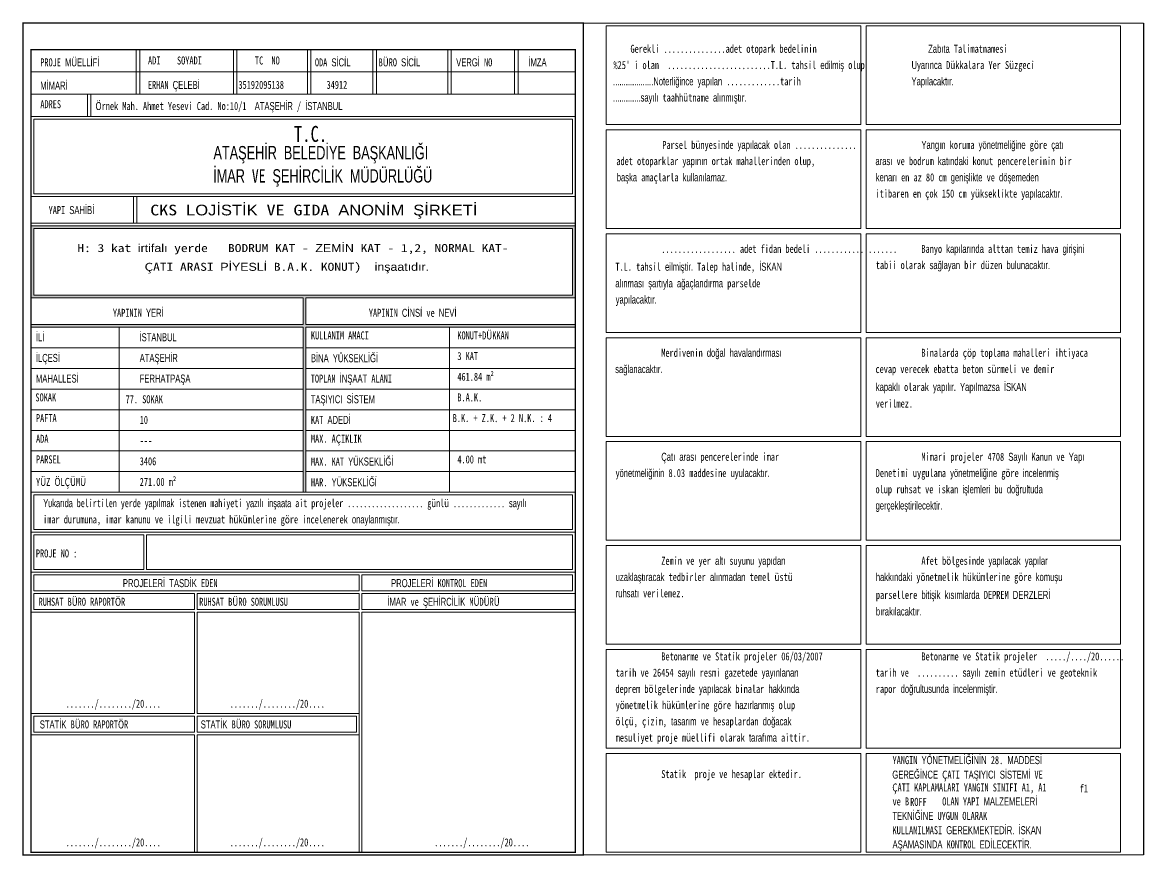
# Model space of a CAD drawing. Header units: millimetres. Extents: x 7519 to 33116, y -1769 to 3101.
# Drawn here: x 7519 to 9620, y 561 to 2124 of the extents above; entities that cross this region are included whole.
import ezdxf

# ---------------------------------------------------------------- set-up
doc = ezdxf.new("R2010")
doc.units = ezdxf.units.MM
doc.layers.add('1', color=7, linetype='Continuous', true_color=0x4137a0)
doc.layers.add('YAZI', color=4, linetype='Continuous', lineweight=5)
doc.styles.add('ÖLÇÜLENDİRME', font='BatangChe.ttf', dxfattribs={"width": 0.8, "height": 12})

msp = doc.modelspace()

# ---------------------------------------------------------------- hatches: boundary and pattern name
at = {"layer": 'YAZI'}
h = msp.add_hatch(color=256, dxfattribs=at)
h.paths.add_polyline_path([(7535.226, 1742.318), (7535.226, 1607.318), (8045.226, 1607.318), (8045.226, 1557.318), (7535.226, 1557.318), (7535.226, 1552.318), (8045.226, 1552.318), (8045.226, 1242.318), (8050.226, 1242.318), (8050.226, 1552.318), (8555.226, 1552.318), (8555.226, 1557.318), (8050.226, 1557.318), (8050.226, 1607.318), (8555.226, 1607.318), (8555.226, 1742.318)])
h.paths.add_polyline_path([(8550.226, 1737.318), (8550.226, 1612.318), (7540.226, 1612.318), (7540.226, 1737.318)], flags=16)
h.paths.add_polyline_path([(7793.729, 1647.185), (8275.346, 1647.185), (8275.346, 1682.014), (7793.729, 1682.014)], flags=8)
h.paths.add_polyline_path([(7667.91, 1682.305), (8404.797, 1682.305), (8404.797, 1717.199), (7667.91, 1717.199)], flags=8)

# ---------------------------------------------------------------- linework, layer by layer
at = {"layer": '1'}
msp.add_line((9620.226, 2122.318), (9620.226, 562.318), dxfattribs=at)
at = {"layer": 'YAZI'}
for p, q in [((7520.226, 2122.318), (8570.226, 2122.318)), ((7520.226, 2122.318), (7520.226, 562.318)), ((7520.226, 2122.318), (7520.226, 562.318)), ((8570.226, 2122.318), (8570.226, 562.318)), ((8570.226, 2122.318), (8570.226, 562.318)), ((8570.226, 2122.318), (8570.226, 562.318)), ((8570.226, 2122.318), (9620.226, 2122.318)), ((8570.226, 2122.318), (8570.226, 562.318)), ((9090.226, 2117.318), (8612.726, 2117.318)), ((8612.726, 2117.318), (8612.726, 1932.318)), ((9090.226, 1932.318), (9090.226, 2117.318)), ((9100.226, 2117.318), (9576.976, 2117.318)), ((9100.226, 1932.318), (9100.226, 2117.318)), ((9576.976, 2117.318), (9576.976, 1932.318)), ((7535.226, 2072.318), (7535.226, 567.318)), ((7535.226, 2072.318), (8555.226, 2072.318)), ((7732.296, 2072.318), (7732.296, 1988.984)), ((7738.737, 2072.318), (7738.737, 1988.984)), ((7914.447, 2072.318), (7914.447, 1988.984)), ((7920.888, 2072.318), (7920.888, 1988.984)), ((8053.319, 2072.318), (8053.319, 1988.984)), ((8059.76, 2072.318), (8059.76, 1988.984)), ((8175.895, 2072.318), (8175.895, 1988.984)), ((8182.336, 2072.318), (8182.336, 1988.984)), ((8316.264, 2072.318), (8316.264, 1988.984)), ((8322.705, 2072.318), (8322.705, 1988.984)), ((8441.409, 2072.318), (8441.409, 1988.984)), ((8447.85, 2072.318), (8447.85, 1988.984)), ((8555.226, 2072.318), (8555.226, 1022.318)), ((7535.226, 2030.651), (8555.226, 2030.651)), ((7535.226, 1988.984), (8555.226, 1988.984)), ((7640.866, 1988.984), (7640.866, 1947.318)), ((7647.307, 1988.984), (7647.307, 1947.318)), ((7535.226, 1947.318), (8555.226, 1947.318)), ((8550.226, 1942.318), (7540.226, 1942.318)), ((7540.226, 1942.318), (7540.226, 1802.318)), ((8550.226, 1802.318), (8550.226, 1942.318)), ((8612.726, 1932.318), (9090.226, 1932.318)), ((9090.226, 1922.318), (8612.726, 1922.318)), ((8612.726, 1922.318), (8612.726, 1737.318)), ((9090.226, 1737.318), (9090.226, 1922.318)), ((9576.976, 1932.318), (9100.226, 1932.318)), ((9100.226, 1922.318), (9576.976, 1922.318)), ((9100.226, 1737.318), (9100.226, 1922.318)), ((9576.976, 1922.318), (9576.976, 1737.318)), ((7535.226, 1797.318), (8555.226, 1797.318)), ((7540.226, 1802.318), (8550.226, 1802.318)), ((7727.089, 1797.318), (7727.089, 1747.318)), ((7733.53, 1797.318), (7733.53, 1747.318)), ((7535.226, 1747.318), (8555.226, 1747.318)), ((7535.226, 1742.318), (8555.226, 1742.318)), ((8550.226, 1737.318), (7540.226, 1737.318)), ((7540.226, 1737.318), (7540.226, 1612.318)), ((8550.226, 1612.318), (8550.226, 1737.318)), ((8612.726, 1737.318), (9090.226, 1737.318)), ((9090.226, 1727.318), (8612.726, 1727.318)), ((8612.726, 1727.318), (8612.726, 1542.318)), ((9090.226, 1542.318), (9090.226, 1727.318)), ((9576.976, 1737.318), (9100.226, 1737.318)), ((9100.226, 1727.318), (9576.976, 1727.318)), ((9100.226, 1542.318), (9100.226, 1727.318)), ((9576.976, 1727.318), (9576.976, 1542.318)), ((7535.226, 1607.318), (8045.226, 1607.318)), ((7540.226, 1612.318), (8550.226, 1612.318)), ((8045.226, 1607.318), (8045.226, 1557.318)), ((8050.226, 1607.318), (8555.226, 1607.318)), ((8050.226, 1607.318), (8050.226, 1557.318)), ((7535.226, 1557.318), (8045.226, 1557.318)), ((8050.226, 1557.318), (8555.226, 1557.318)), ((7535.226, 1552.318), (8045.226, 1552.318)), ((7700.139, 1552.318), (7700.139, 1242.318)), ((8045.226, 1552.318), (8045.226, 1242.318)), ((8050.226, 1552.318), (8555.226, 1552.318)), ((8050.226, 1552.318), (8050.226, 1242.318)), ((8319.691, 1552.318), (8319.691, 1242.318)), ((8612.726, 1542.318), (9090.226, 1542.318)), ((9576.976, 1542.318), (9100.226, 1542.318)), ((8045.226, 1513.568), (7535.226, 1513.568)), ((8050.226, 1513.568), (8555.226, 1513.568)), ((9090.226, 1532.318), (8612.726, 1532.318)), ((8612.726, 1532.318), (8612.726, 1347.318)), ((9090.226, 1347.318), (9090.226, 1532.318)), ((9100.226, 1532.318), (9576.976, 1532.318)), ((9100.226, 1347.318), (9100.226, 1532.318)), ((9576.976, 1532.318), (9576.976, 1347.318)), ((8045.226, 1474.818), (7535.226, 1474.818)), ((8050.226, 1474.818), (8555.226, 1474.818)), ((8045.226, 1436.068), (7535.226, 1436.068)), ((8050.226, 1436.068), (8555.226, 1436.068)), ((8045.226, 1397.318), (7535.226, 1397.318)), ((8050.226, 1397.318), (8555.226, 1397.318)), ((8045.226, 1358.568), (7535.226, 1358.568)), ((8050.226, 1358.568), (8555.226, 1358.568)), ((8612.726, 1347.318), (9090.226, 1347.318)), ((9576.976, 1347.318), (9100.226, 1347.318)), ((9090.226, 1337.318), (8612.726, 1337.318)), ((8612.726, 1337.318), (8612.726, 1152.318)), ((9090.226, 1152.318), (9090.226, 1337.318)), ((9100.226, 1337.318), (9576.976, 1337.318)), ((9100.226, 1152.318), (9100.226, 1337.318)), ((9576.976, 1337.318), (9576.976, 1152.318)), ((8045.226, 1319.818), (7535.226, 1319.818)), ((8050.226, 1319.818), (8555.226, 1319.818)), ((8045.226, 1281.068), (7535.226, 1281.068)), ((8050.226, 1281.068), (8555.226, 1281.068)), ((7535.226, 1242.318), (8555.226, 1242.318)), ((8550.226, 1237.318), (7540.226, 1237.318)), ((7540.226, 1237.318), (7540.226, 1172.318)), ((8550.226, 1172.318), (8550.226, 1237.318)), ((7535.226, 1167.318), (8555.226, 1167.318)), ((7540.226, 1172.318), (8550.226, 1172.318)), ((7746.692, 1162.318), (7540.226, 1162.318)), ((7540.226, 1162.318), (7540.226, 1097.318)), ((7746.692, 1162.318), (7746.692, 1097.318)), ((7751.692, 1162.318), (7751.692, 1097.318)), ((8550.226, 1162.318), (7751.692, 1162.318)), ((8550.226, 1097.318), (8550.226, 1162.318)), ((8612.726, 1152.318), (9090.226, 1152.318)), ((9090.226, 1142.318), (8612.726, 1142.318)), ((8612.726, 1142.318), (8612.726, 957.318)), ((9090.226, 957.318), (9090.226, 1142.318)), ((9576.976, 1152.318), (9100.226, 1152.318)), ((9100.226, 1142.318), (9576.976, 1142.318)), ((9100.226, 957.318), (9100.226, 1142.318)), ((9576.976, 1142.318), (9576.976, 957.318)), ((7540.226, 1097.318), (7746.692, 1097.318)), ((7751.692, 1097.318), (8550.226, 1097.318)), ((7535.226, 1092.318), (8555.226, 1092.318)), ((8555.226, 1092.318), (7535.226, 1092.318)), ((7535.226, 1092.318), (7535.226, 1052.318)), ((8150.226, 1087.318), (7540.226, 1087.318)), ((7540.226, 1087.318), (7540.226, 1057.318)), ((8150.226, 1087.318), (8150.226, 1057.318)), ((8155.226, 1087.318), (8155.226, 1057.318)), ((8550.226, 1087.318), (8155.226, 1087.318)), ((8550.226, 1057.318), (8550.226, 1087.318)), ((8555.226, 1052.318), (8555.226, 1092.318)), ((7535.226, 1057.318), (7535.226, 1017.318)), ((7540.226, 1057.318), (7841.426, 1057.318)), ((7841.426, 1057.318), (7540.226, 1057.318)), ((7540.226, 1057.318), (8150.226, 1057.318)), ((7540.226, 1052.318), (7841.426, 1052.318)), ((7841.426, 1052.318), (7540.226, 1052.318)), ((7540.226, 1052.318), (7540.226, 1022.318)), ((7540.226, 1052.318), (7841.426, 1052.318)), ((7841.426, 1052.318), (7841.426, 1022.318)), ((7846.426, 1057.318), (8150.226, 1057.318)), ((7846.426, 1052.318), (8150.226, 1052.318)), ((7846.426, 1052.318), (7846.426, 1022.318)), ((8150.226, 1052.318), (7846.426, 1052.318)), ((7846.426, 1052.318), (8150.226, 1052.318)), ((8150.226, 1052.318), (8150.226, 1022.318)), ((8150.226, 1022.318), (8150.226, 1052.318)), ((8155.226, 1057.318), (8550.226, 1057.318)), ((8155.226, 1052.318), (8555.226, 1052.318)), ((8155.226, 1052.318), (8155.226, 1022.318)), ((8459.026, 1052.318), (8155.226, 1052.318)), ((8155.226, 1052.318), (8555.226, 1052.318)), ((7535.226, 1017.318), (7841.426, 1017.318)), ((7535.226, 1017.318), (7841.426, 1017.318)), ((7540.226, 1022.318), (7841.426, 1022.318)), ((7841.426, 1017.318), (7841.426, 827.318)), ((7846.426, 1022.318), (8150.226, 1022.318)), ((7846.426, 1017.318), (7846.426, 827.318)), ((7846.426, 1017.318), (8150.226, 1017.318)), ((7846.426, 1017.318), (8150.226, 1017.318)), ((8150.226, 1017.318), (8150.226, 567.318)), ((8155.226, 1022.318), (8555.226, 1022.318)), ((8155.226, 1017.318), (8155.226, 567.318)), ((8155.226, 1017.318), (8555.226, 1017.318)), ((8155.226, 1017.318), (8555.226, 1017.318)), ((8555.226, 1017.318), (8555.226, 567.318)), ((8612.726, 957.318), (9090.226, 957.318)), ((9090.226, 947.318), (8612.726, 947.318)), ((8612.726, 947.318), (8612.726, 762.318)), ((9090.226, 762.318), (9090.226, 947.318)), ((9576.976, 957.318), (9100.226, 957.318)), ((9100.226, 947.318), (9576.976, 947.318)), ((9100.226, 762.318), (9100.226, 947.318)), ((9576.976, 947.318), (9576.976, 762.318)), ((7535.226, 827.318), (7841.426, 827.318)), ((7841.426, 827.318), (7535.226, 827.318)), ((7535.226, 827.318), (7535.226, 787.318)), ((7841.426, 822.318), (7540.226, 822.318)), ((7540.226, 822.318), (7540.226, 792.318)), ((7841.426, 822.318), (7841.426, 792.318)), ((7846.426, 827.318), (8150.226, 827.318)), ((7846.426, 822.318), (7846.426, 792.318)), ((8145.226, 822.318), (7846.426, 822.318)), ((8145.226, 792.318), (8145.226, 822.318)), ((8150.226, 787.318), (8150.226, 827.318)), ((7535.226, 787.318), (7841.426, 787.318)), ((7535.226, 787.318), (7841.426, 787.318)), ((7540.226, 792.318), (7841.426, 792.318)), ((7841.426, 787.318), (7841.426, 567.318)), ((7846.426, 792.318), (8145.226, 792.318)), ((7846.426, 787.318), (8150.226, 787.318)), ((7846.426, 787.318), (7846.426, 567.318)), ((7846.426, 787.318), (8150.226, 787.318)), ((8612.726, 762.318), (9090.226, 762.318)), ((9576.976, 762.318), (9100.226, 762.318)), ((9090.226, 752.318), (8612.726, 752.318)), ((8612.726, 752.318), (8612.726, 567.318)), ((9090.226, 567.318), (9090.226, 752.318)), ((9100.226, 752.318), (9576.976, 752.318)), ((9100.226, 567.318), (9100.226, 752.318)), ((9576.976, 752.318), (9576.976, 567.318)), ((8555.226, 562.318), (7520.226, 562.318)), ((7535.226, 567.318), (7841.426, 567.318)), ((7846.426, 567.318), (8150.226, 567.318)), ((8155.226, 567.318), (8555.226, 567.318)), ((9620.226, 562.318), (8570.226, 562.318)), ((8612.726, 567.318), (9090.226, 567.318)), ((9576.976, 567.318), (9100.226, 567.318))]:
    msp.add_line(p, q, dxfattribs=at)
at = {"layer": 'YAZI', "const_width": 2.5}
for points in [[(7520.226, 2122.318), (8570.226, 2122.318), (8570.226, 562.318), (7520.226, 562.318)], [(7535.226, 2072.318), (8555.226, 2072.318), (8555.226, 567.318), (7535.226, 567.318)]]:
    msp.add_lwpolyline(points, close=True, dxfattribs=at)

# ---------------------------------------------------------------- texts
at = {"layer": 'YAZI', "style": 'ÖLÇÜLENDİRME'}
for s, height, width, p in [('    Gerekli ...............adet otopark bedelinin', 15, 0.8, (8627.533, 2066.552)), ('    Zabıta Talimatnamesi', 15, 0.8, (9185.498, 2066.552)), ('PROJE MÜELLİFİ', 15, 0.8, (7552.371, 2041.166)), ('ADI    SOYADI', 15, 0.8, (7754.399, 2044.648)), ('TC  NO', 15, 0.8, (7954.731, 2044.648)), ('ODA SİCİL', 15, 0.8, (8067.103, 2041.166)), ('BÜRO SİCİL', 15, 0.8, (8186.502, 2041.166)), ('VERGİ NO', 15, 0.8, (8331.9, 2041.166)), ('İMZA', 15, 0.8, (8467.266, 2041.166)), ("%%%25' i olan  .........................T.L. tahsil edilmiş olup", 15, 0.8, (8626.754, 2036.098)), ('Uyarınca Dükkalara Yer Süzgeci', 15, 0.8, (9185.379, 2036.098)), ('ERHAN ÇELEBİ', 15, 0.8, (7754.117, 1998.81)), ('...................Noterliğince yapılan .............tarih', 15, 0.8, (8625.965, 2005.643)), ('Yapılacaktır.', 15, 0.8, (9185.292, 2005.643)), ('MİMARİ', 15, 0.8, (7552.371, 1997.526)), ('35192095138', 15, 0.8, (7923.817, 1999.013)), ('34912', 15, 0.8, (8088.984, 1999.013)), ('ADRES', 15, 0.8, (7552.566, 1962.728)), ('Örnek Mah. Ahmet Yesevi Cad. No:10/1  ATAŞEHİR / İSTANBUL', 15, 0.8, (7655.931, 1959.246)), ('.............sayılı taahhütname alınmıştır.', 15, 0.8, (8625.965, 1975.189)), ('T.C.', 30, 0.8, (8027.988, 1899.465)), ('ATAŞEHİR BELEDİYE BAŞKANLIĞI', 25, 0.8, (7877.059, 1866.755)), ('           Parsel bünyesinde yapılacak olan ...............', 15, 0.8, (8632.872, 1886.428)), ('           Yangın koruma yönetmeliğine göre çatı', 15, 0.8, (9118.537, 1886.428)), ('adet otoparklar yapının ortak mahallerinden olup,', 15, 0.8, (8632.083, 1855.974)), ('arası ve bodrum katındaki konut pencerelerinin bir', 15, 0.8, (9117.748, 1855.974)), ('İMAR VE ŞEHİRCİLİK MÜDÜRLÜĞÜ', 25, 0.8, (7876.492, 1823.269)), ('başka amaçlarla kullanılamaz.', 15, 0.8, (8632.872, 1825.52)), ('kenarı en az 80 cm genişlikte ve döşemeden', 15, 0.8, (9118.353, 1825.52)), ('itibaren en çok 150 cm yükseklikte yapılacaktır.', 15, 0.8, (9117.888, 1795.066)), ('CKS LOJİSTİK VE GIDA ANONİM ŞİRKETİ', 20, 1.3, (7758.544, 1761.685)), ('YAPI SAHİBİ', 15, 0.8, (7568.07, 1764.149)), ('H: 3 kat irtifalı yerde   BODRUM KAT - ZEMİN KAT - 1,2, NORMAL KAT- ', 15, 1.3, (7621.976, 1692.901)), ('           .................. adet fidan bedeli ....................', 15, 0.8, (8631.037, 1691.428)), ('           Banyo kapılarında alttan temiz hava girişini', 15, 0.8, (9118.537, 1691.428)), ('ÇATI ARASI PİYESLİ B.A.K. KONUT)  inşaatıdır.', 15, 1.3, (7747.784, 1657.726)), ('T.L. tahsil eilmiştir. Talep halinde, İSKAN', 15, 0.8, (8630.366, 1657.87)), ('tabii olarak sağlayan bir düzen bulunacaktır.', 15, 0.8, (9118.321, 1660.974)), ('alınması şartıyla ağaçlandırma parselde', 15, 0.8, (8630.248, 1626.795)), ('yapılacaktır.', 15, 0.8, (8630.907, 1596.341)), ('YAPININ YERİ', 15, 0.8, (7688.506, 1571.436)), ('YAPININ CİNSİ ve NEVİ', 15, 0.8, (8168.234, 1571.436)), ('İLİ', 15, 0.8, (7544.144, 1525.608)), ('İSTANBUL', 15, 0.8, (7738.421, 1525.608)), ('KULLANIM AMACI', 15, 0.8, (8059.664, 1529.09)), ('KONUT+DÜKKAN', 15, 0.8, (8334.128, 1529.09)), ('İLÇESİ', 15, 0.8, (7544.144, 1486.858)), ('ATAŞEHİR', 15, 0.8, (7738.8, 1486.858)), ('BİNA YÜKSEKLİĞİ', 15, 0.8, (8059.664, 1486.35)), ('3 KAT', 15, 0.8, (8334.128, 1490.34)), ('           Merdivenin doğal havalandırması', 15, 0.8, (8631.037, 1496.428)), ('           Binalarda çöp toplama mahalleri ihtiyaca', 15, 0.8, (9118.537, 1496.428)), ('sağlanacaktır.', 15, 0.8, (8629.956, 1465.974)), ('cevap verecek ebatta beton sürmeli ve demir', 15, 0.8, (9117.78, 1465.974)), ('MAHALLESİ', 15, 0.8, (7544.328, 1448.108)), ('FERHATPAŞA', 15, 0.8, (7738.8, 1448.108)), ('TOPLAM İNŞAAT ALANI', 15, 0.8, (8059.361, 1448.108)), ('461.84 m²', 15, 0.8, (8334.128, 1451.59)), ('kapaklı olarak yapılır. Yapılmazsa İSKAN', 15, 0.8, (9118.353, 1432.416)), ('SOKAK', 15, 0.8, (7543.311, 1412.84)), ('77. SOKAK', 15, 0.8, (7712.4, 1409.358)), ('TAŞIYICI SİSTEM', 15, 0.8, (8059.361, 1409.358)), ('B.A.K.', 15, 0.8, (8334.128, 1412.84)), ('verilmez.', 15, 0.8, (9118.353, 1401.341)), ('PAFTA', 15, 0.8, (7544.328, 1374.09)), ('KAT ADEDİ', 15, 0.8, (8059.664, 1370.608)), ('B.K. + Z.K. + 2 N.K. : 4', 15, 0.8, (8325.462, 1374.09)), ('10', 15, 0.8, (7738.8, 1370.608)), ('ADA', 15, 0.8, (7544.522, 1335.34)), ('MAX. AÇIKLIK', 15, 0.8, (8059.664, 1335.34)), ('---', 15, 0.8, (7738.8, 1331.858)), ('PARSEL', 15, 0.8, (7544.328, 1296.59)), ('3406', 15, 0.8, (7738.8, 1293.108)), ('MAX. KAT YÜKSEKLİĞİ', 15, 0.8, (8059.664, 1292.6)), ('4.00 mt', 15, 0.8, (8334.128, 1296.59)), ('           Çatı arası pencerelerinde imar', 15, 0.8, (8631.037, 1301.428)), ('           Mimari projeler 4708 Sayılı Kanun ve Yapı', 15, 0.8, (9118.537, 1301.418)), ('yönetmeliğinin 8.03 maddesine uyulacaktır.', 15, 0.8, (8630.907, 1270.974)), ('Denetimi uygulama yönetmeliğine göre incelenmiş', 15, 0.8, (9118.158, 1270.961)), ('YÜZ ÖLÇÜMÜ', 15, 0.8, (7544.49, 1254.369)), ('271.00 m²', 15, 0.8, (7738.8, 1254.358)), ('HAR. YÜKSEKLİĞİ', 15, 0.8, (8059.653, 1253.85)), ('olup ruhsat ve iskan işlemleri bu doğrultuda', 15, 0.8, (9117.791, 1240.507)), ('Yukarıda belirtilen yerde yapılmak istenen mahiyeti yazılı inşaata ait projeler ................... günlü ............. sayılı', 15, 0.7, (7558.125, 1214.493)), ('gerçekleştirilecektir.', 15, 0.8, (9117.877, 1210.053)), ('imar durumuna, imar kanunu ve ilgili mevzuat hükümlerine göre incelenerek onaylanmıştır.', 15, 0.8, (7557.682, 1184.037)), ('PROJE NO :', 15, 0.8, (7544.205, 1120.185)), ('           Zemin ve yer altı suyunu yapıdan', 15, 0.8, (8631.037, 1106.428)), ('           Afet bölgesinde yapılacak yapılar', 15, 0.8, (9118.537, 1106.428)), ('PROJELERİ TASDİK EDEN', 15, 0.8, (7707.239, 1064.542)), ('PROJELERİ KONTROL EDEN', 15, 0.8, (8209.981, 1064.542)), ('uzaklaştıracak tedbirler alınmadan temel üstü', 15, 0.8, (8631.015, 1075.974)), ('hakkındaki yönetmelik hükümlerine göre komuşu', 15, 0.8, (9118.396, 1075.974)), ('ruhsatı verilemez.', 15, 0.8, (8630.896, 1045.52)), ('parsellere bitişik kısımlarda DEPREM DERZLERİ', 15, 0.8, (9118.537, 1042.416)), ('RUHSAT BÜRO RAPORTÖR', 15, 0.8, (7549.325, 1029.553)), ('RUHSAT BÜRO SORUMLUSU', 15, 0.8, (7850.334, 1029.553)), ('İMAR ve ŞEHİRCİLİK MÜDÜRÜ', 15, 0.8, (8202.964, 1029.542)), ('bırakılacaktır.', 15, 0.8, (9118.537, 1011.341)), ('           Betonarme ve Statik projeler 06/03/2007', 15, 0.8, (8631.037, 927.11)), ('           Betonarme ve Statik projeler  ...../..../20......', 15, 0.8, (9118.537, 927.11)), ('tarih ve 26454 sayılı resmi gazetede yayınlanan', 15, 0.8, (8630.821, 896.654)), ('tarih ve  .......... sayılı zemin etüdleri ve geoteknik', 15, 0.8, (9118.321, 896.654)), ('deprem bölgelerinde yapılacak binalar hakkında', 15, 0.8, (8630.302, 866.2)), ('rapor doğrultusunda incelenmiştir.', 15, 0.8, (9118.396, 866.2)), ('......./......../20....', 15, 0.8, (7599.982, 838.442)), ('......./......../20....', 15, 0.8, (7907.417, 838.442)), ('yönetmelik hükümlerine göre hazırlanmış olup', 15, 0.8, (8630.907, 835.746)), ('ölçü, çizim, tasarım ve hesaplardan doğacak', 15, 0.8, (8630.291, 805.291)), ('STATİK BÜRO RAPORTÖR', 15, 0.8, (7551.592, 799.542)), ('STATİK BÜRO SORUMLUSU', 15, 0.8, (7853.264, 799.542)), ('mesuliyet proje müellifi olarak tarafıma aittir.', 15, 0.8, (8630.853, 774.826)), ('YANGIN YÖNETMELİĞİNİN 28. MADDESİ', 15, 0.8, (9149.763, 732.629)), ('           Statik  proje ve hesaplar ektedir.', 15, 0.8, (8631.037, 706.457)), ('GEREĞİNCE ÇATI TAŞIYICI SİSTEMİ VE', 15, 0.8, (9149.315, 705.423)), ('ÇATI KAPLAMALARI YANGIN SINIFI A1, A1', 15, 0.8, (9149.298, 681.339)), ('f1', 15, 0.8, (9500.646, 679.591)), ('ve B        OLAN YAPI MALZEMELERİ', 15, 0.8, (9149.78, 655.155)), ('ROFF', 15, 0.8, (9182.767, 654.272)), ('TEKNİĞİNE UYGUN OLARAK', 15, 0.8, (9149.399, 628.029)), ('KULLANILMASI GEREKMEKTEDİR. İSKAN', 15, 0.8, (9149.636, 601.221)), ('......./......../20....', 15, 0.8, (7599.982, 578.402)), ('......./......../20....', 15, 0.8, (7907.417, 578.402)), ('......./......../20....', 15, 0.8, (8290.757, 578.402)), ('AŞAMASINDA KONTROL EDİLECEKTİR.', 15, 0.8, (9149.788, 574.493))]:
    msp.add_text(s, height=height, dxfattribs=dict(at, width=width)).set_placement(p)

doc.saveas('drawing.dxf')
